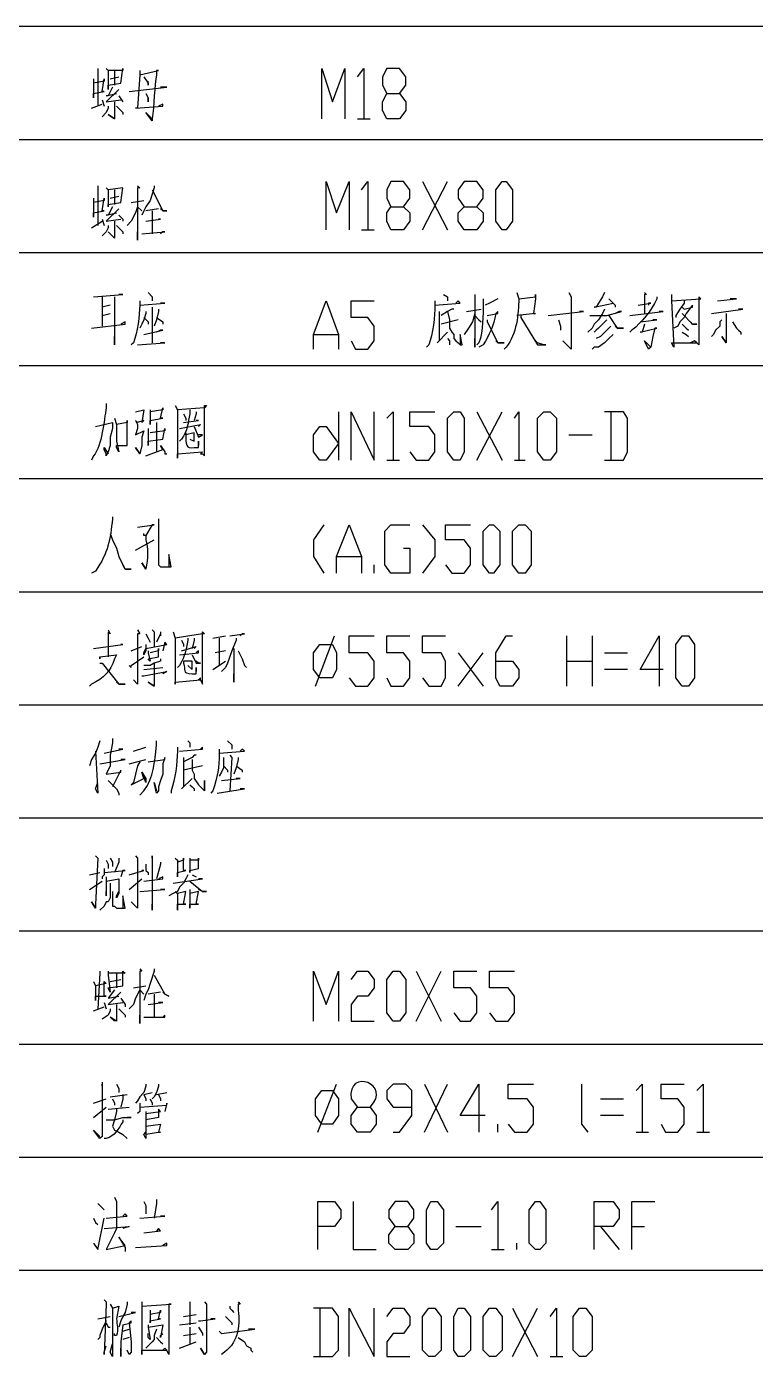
# Model space of a CAD drawing. Header units: millimetres. Extents: x -2210 to 6171, y -6737 to 5572.
# Drawn here: x 4160 to 4837, y -4216 to -2980 of the extents above; entities that cross this region are included whole.
import ezdxf

# ---------------------------------------------------------------- set-up
doc = ezdxf.new("R2010")
doc.units = ezdxf.units.MM
doc.layers.add('1', color=7, linetype='Continuous')

msp = doc.modelspace()

# ---------------------------------------------------------------- linework, layer by layer
at = {"layer": '1', "color": 0, "lineweight": 25}
for points in [[(6171.2, -2980.4), (3472.8, -2980.4)], [(4225.7, -3019.3), (4225.7, -3021.3), (4225.7, -3054.3)], [(4233.5, -3019.3), (4235.4, -3021.3), (4235.4, -3038.8), (4235.4, -3034.9), (4247.1, -3032.9), (4247.1, -3032.9), (4249, -3019.3), (4249, -3021.3), (4235.4, -3021.3)], [(4241.2, -3021.3), (4241.2, -3034.9)], [(4264.6, -3021.3), (4264.6, -3025.1), (4262.6, -3056.3), (4260.7, -3056.3), (4286, -3054.3), (4286, -3052.4), (4282.1, -3054.3)], [(4433.8, -3066), (4433.8, -3019.3), (4443.6, -3050.4), (4455.2, -3019.3), (4455.2, -3066)], [(4466.9, -3027.1), (4472.8, -3019.3), (4472.8, -3066)], [(4494.2, -3066), (4490.3, -3058.2), (4490.3, -3050.4), (4494.2, -3042.7), (4505.8, -3042.7), (4511.7, -3034.9), (4511.7, -3027.1), (4505.8, -3019.3), (4494.2, -3019.3), (4490.3, -3027.1), (4490.3, -3034.9), (4494.2, -3042.7)], [(4221.8, -3029), (4221.8, -3032.9), (4221.8, -3046.5), (4221.8, -3042.7), (4231.5, -3040.7), (4229.6, -3040.7), (4231.5, -3029), (4231.5, -3031), (4221.8, -3032.9)], [(4239.3, -3036.8), (4235.4, -3044.6), (4233.5, -3044.6), (4243.2, -3042.7)], [(4245.1, -3038.8), (4233.5, -3050.4), (4233.5, -3050.4), (4247.1, -3048.5)], [(4237.3, -3029), (4245.1, -3027.1)], [(4254.9, -3040.7), (4289.9, -3036.8), (4287.9, -3036.8), (4284, -3036.8)], [(4268.5, -3027.1), (4272.4, -3032.9), (4272.4, -3034.9), (4272.4, -3031)], [(4229.6, -3048.5), (4231.5, -3054.3)], [(4241.2, -3050.4), (4241.2, -3064.1), (4241.2, -3066), (4235.4, -3062.1), (4241.2, -3066)], [(4245.1, -3044.6), (4249, -3050.4), (4249, -3050.4)], [(4270.4, -3042.7), (4272.4, -3046.5), (4272.4, -3050.4), (4272.4, -3046.5)], [(4505.8, -3042.7), (4511.7, -3050.4), (4511.7, -3058.2), (4505.8, -3066), (4494.2, -3066)], [(4219.8, -3056.3), (4229.6, -3052.4)], [(4235.4, -3054.3), (4235.4, -3056.3), (4233.5, -3060.2), (4229.6, -3064.1)], [(4243.2, -3054.3), (4249, -3060.2), (4249, -3062.1)], [(4466.9, -3066), (4478.6, -3066)], [(6171.2, -3085.5), (3472.8, -3085.5)], [(4437.7, -3169.1), (4437.7, -3124.4), (4447.5, -3153.5), (4459.1, -3124.4), (4459.1, -3169.1)], [(4470.8, -3132.1), (4476.6, -3124.4), (4476.6, -3169.1)], [(4498, -3169.1), (4494.2, -3161.3), (4494.2, -3153.5), (4498, -3147.7), (4509.7, -3147.7), (4515.6, -3139.9), (4515.6, -3132.1), (4509.7, -3124.4), (4498, -3124.4), (4494.2, -3132.1), (4494.2, -3139.9), (4498, -3147.7)], [(4527.2, -3169.1), (4550.6, -3124.4)], [(4527.2, -3124.4), (4550.6, -3169.1)], [(4566.1, -3169.1), (4560.3, -3161.3), (4560.3, -3153.5), (4566.1, -3147.7), (4577.8, -3147.7), (4583.6, -3139.9), (4583.6, -3132.1), (4577.8, -3124.4), (4566.1, -3124.4), (4560.3, -3132.1), (4560.3, -3139.9), (4566.1, -3147.7)], [(4601.2, -3169.1), (4595.3, -3161.3), (4595.3, -3132.1), (4601.2, -3124.4), (4605, -3124.4), (4610.9, -3132.1), (4610.9, -3161.3), (4605, -3169.1), (4601.2, -3169.1)], [(4225.7, -3128.3), (4225.7, -3132.1), (4225.7, -3165.2)], [(4233.5, -3130.2), (4235.4, -3132.1), (4235.4, -3147.7), (4235.4, -3145.8), (4247.1, -3143.8), (4247.1, -3143.8), (4249, -3130.2), (4249, -3130.2), (4235.4, -3132.1)], [(4241.2, -3132.1), (4241.2, -3145.8)], [(4262.6, -3128.3), (4264.6, -3130.2), (4262.6, -3130.2), (4262.6, -3178.8), (4262.6, -3174.9), (4262.6, -3171.1)], [(4278.2, -3128.3), (4278.2, -3130.2), (4276.3, -3136), (4274.3, -3141.9), (4270.4, -3147.7), (4268.5, -3151.6), (4266.5, -3155.5)], [(4276.3, -3132.1), (4286, -3151.6), (4289.9, -3151.6), (4286, -3151.6), (4284, -3149.7)], [(4221.8, -3139.9), (4221.8, -3143.8), (4221.8, -3157.4), (4221.8, -3153.5), (4231.5, -3151.6), (4229.6, -3151.6), (4231.5, -3139.9), (4231.5, -3141.9), (4221.8, -3143.8)], [(4239.3, -3147.7), (4235.4, -3155.5), (4233.5, -3155.5), (4243.2, -3153.5)], [(4245.1, -3149.7), (4233.5, -3161.3), (4233.5, -3161.3), (4247.1, -3159.4)], [(4237.3, -3139.9), (4245.1, -3138)], [(4262.6, -3147.7), (4260.7, -3153.5), (4256.8, -3161.3), (4252.9, -3165.2)], [(4256.8, -3143.8), (4268.5, -3141.9)], [(4262.6, -3147.7), (4266.5, -3151.6)], [(4282.1, -3149.7), (4270.4, -3151.6)], [(4509.7, -3147.7), (4515.6, -3153.5), (4515.6, -3161.3), (4509.7, -3169.1), (4498, -3169.1)], [(4577.8, -3147.7), (4583.6, -3153.5), (4583.6, -3161.3), (4577.8, -3169.1), (4566.1, -3169.1)], [(4219.8, -3167.2), (4229.6, -3161.3)], [(4229.6, -3159.4), (4231.5, -3165.2)], [(4241.2, -3161.3), (4241.2, -3174.9), (4241.2, -3176.9), (4235.4, -3171.1), (4241.2, -3176.9)], [(4245.1, -3155.5), (4249, -3159.4), (4249, -3161.3)], [(4270.4, -3161.3), (4284, -3159.4), (4282.1, -3159.4), (4282.1, -3159.4)], [(4276.3, -3151.6), (4276.3, -3173)], [(4235.4, -3165.2), (4235.4, -3167.2), (4233.5, -3171.1), (4229.6, -3174.9)], [(4243.2, -3165.2), (4249, -3171.1), (4249, -3173)], [(4266.5, -3173), (4287.9, -3171.1), (4286, -3171.1), (4284, -3173)], [(4470.8, -3169.1), (4482.5, -3169.1)], [(6171.2, -3190.5), (3472.8, -3190.5)], [(4221.8, -3231.4), (4249, -3229.4), (4247.1, -3229.4), (4245.1, -3229.4)], [(4229.6, -3231.4), (4229.6, -3258.6)], [(4241.2, -3231.4), (4241.2, -3276.1), (4241.2, -3272.2), (4241.2, -3268.3)], [(4272.4, -3227.5), (4276.3, -3231.4), (4276.3, -3233.3), (4276.3, -3235.3)], [(4426.1, -3280), (4426.1, -3266.4), (4437.7, -3235.3), (4449.4, -3266.4), (4449.4, -3280)], [(4461.1, -3272.2), (4465, -3280), (4476.6, -3280), (4482.5, -3272.2), (4482.5, -3258.6), (4476.6, -3250.8), (4461.1, -3250.8), (4461.1, -3235.3), (4482.5, -3235.3)], [(4538.9, -3239.2), (4562.2, -3237.2), (4560.3, -3235.3), (4558.4, -3237.2)], [(4546.7, -3229.4), (4550.6, -3231.4), (4550.6, -3235.3)], [(4575.9, -3229.4), (4575.9, -3231.4), (4575.9, -3231.4), (4575.9, -3278.1), (4575.9, -3274.2), (4575.9, -3270.3)], [(4597.3, -3233.3), (4589.5, -3237.2), (4585.6, -3239.2)], [(4616.7, -3233.3), (4632.3, -3231.4), (4632.3, -3229.4), (4632.3, -3233.3), (4630.3, -3246.9), (4632.3, -3246.9), (4614.8, -3248.9)], [(4663.4, -3227.5), (4665.4, -3231.4), (4665.4, -3274.2), (4665.4, -3274.2), (4665.4, -3280), (4661.5, -3276.1), (4661.5, -3276.1), (4657.6, -3272.2), (4665.4, -3280)], [(4696.5, -3227.5), (4694.5, -3231.4), (4690.7, -3237.2), (4688.7, -3241.1), (4686.8, -3241.1), (4704.3, -3237.2), (4700.4, -3233.3), (4706.2, -3239.2), (4706.2, -3241.1)], [(4733.5, -3227.5), (4735.4, -3229.4), (4733.5, -3229.4), (4733.5, -3246.9)], [(4758.7, -3229.4), (4758.7, -3235.3), (4760.7, -3278.1), (4758.7, -3274.2), (4782.1, -3274.2), (4780.1, -3272.2), (4776.3, -3274.2)], [(4758.7, -3235.3), (4786, -3233.3), (4784, -3231.4), (4784, -3235.3), (4784, -3272.2), (4784, -3276.1), (4782.1, -3274.2)], [(4770.4, -3235.3), (4770.4, -3237.2), (4766.5, -3243), (4762.6, -3248.9), (4762.6, -3250.8)], [(4801.5, -3235.3), (4819.1, -3233.3), (4817.1, -3233.3), (4813.2, -3233.3)], [(4237.3, -3239.2), (4229.6, -3241.1)], [(4229.6, -3248.9), (4237.3, -3246.9)], [(4264.6, -3239.2), (4287.9, -3237.2), (4286, -3237.2), (4284, -3237.2)], [(4270.4, -3245), (4270.4, -3246.9), (4268.5, -3252.8), (4266.5, -3256.7), (4264.6, -3260.6)], [(4276.3, -3241.1), (4276.3, -3274.2)], [(4282.1, -3243), (4282.1, -3245), (4280.1, -3252.8), (4278.2, -3258.6)], [(4542.8, -3245), (4542.8, -3248.9), (4542.8, -3272.2), (4540.8, -3274.2), (4550.6, -3264.4)], [(4556.4, -3243), (4554.5, -3243), (4550.6, -3245), (4544.7, -3248.9)], [(4550.6, -3245), (4552.5, -3252.8), (4552.5, -3256.7), (4552.5, -3260.6), (4554.5, -3264.4), (4556.4, -3266.4), (4556.4, -3270.3), (4558.4, -3272.2), (4560.3, -3274.2), (4562.2, -3276.1), (4564.2, -3276.1), (4562.2, -3266.4), (4562.2, -3276.1)], [(4575.9, -3246.9), (4573.9, -3254.7), (4570, -3260.6), (4566.1, -3266.4)], [(4568.1, -3245), (4581.7, -3243)], [(4575.9, -3248.9), (4579.8, -3252.8), (4581.7, -3254.7)], [(4618.7, -3248.9), (4618.7, -3250.8), (4634.2, -3276.1), (4634.2, -3276.1), (4642, -3276.1), (4640.1, -3276.1), (4634.2, -3274.2), (4630.3, -3270.3)], [(4644, -3248.9), (4677, -3245), (4675.1, -3245), (4673.1, -3245)], [(4696.5, -3243), (4694.5, -3246.9), (4690.7, -3252.8), (4686.8, -3256.7), (4684.8, -3260.6), (4680.9, -3264.4)], [(4682.9, -3248.9), (4698.4, -3248.9), (4712.1, -3245), (4710.1, -3245), (4706.2, -3246.9)], [(4700.4, -3248.9), (4708.2, -3260.6), (4714, -3260.6), (4708.2, -3260.6), (4706.2, -3258.6)], [(4719.8, -3248.9), (4751, -3245), (4749, -3245), (4747.1, -3245)], [(4727.6, -3239.2), (4739.3, -3237.2), (4737.3, -3237.2), (4737.3, -3239.2)], [(4768.5, -3241.1), (4770.4, -3243), (4778.2, -3241.1), (4778.2, -3239.2), (4772.4, -3246.9), (4770.4, -3250.8), (4766.5, -3254.7), (4764.6, -3258.6), (4760.7, -3260.6)], [(4768.5, -3246.9), (4768.5, -3246.9), (4778.2, -3256.7), (4782.1, -3256.7), (4778.2, -3256.7), (4776.3, -3254.7)], [(4795.7, -3246.9), (4824.9, -3243), (4822.9, -3243), (4821, -3243)], [(4809.3, -3246.9), (4809.3, -3248.9), (4809.3, -3272.2), (4809.3, -3274.2), (4809.3, -3274.2), (4805.4, -3268.3), (4809.3, -3274.2), (4809.3, -3272.2)], [(4219.8, -3260.6), (4251, -3256.7), (4251, -3254.7), (4247.1, -3256.7)], [(4268.5, -3250.8), (4272.4, -3254.7), (4272.4, -3256.7)], [(4280.1, -3250.8), (4286, -3254.7), (4286, -3256.7)], [(4560.3, -3252.8), (4544.7, -3256.7)], [(4587.5, -3252.8), (4587.5, -3254.7), (4597.3, -3274.2), (4603.1, -3274.2), (4597.3, -3274.2), (4595.3, -3272.2)], [(4653.7, -3252.8), (4655.6, -3258.6), (4655.6, -3262.5)], [(4698.4, -3252.8), (4694.5, -3256.7), (4690.7, -3260.6), (4688.7, -3262.5), (4686.8, -3264.4)], [(4702.3, -3258.6), (4692.6, -3268.3), (4688.7, -3270.3)], [(4729.6, -3254.7), (4745.1, -3252.8), (4745.1, -3252.8), (4741.2, -3252.8)], [(4733.5, -3256.7), (4731.5, -3264.4), (4729.6, -3264.4), (4745.1, -3260.6), (4743.2, -3260.6), (4741.2, -3268.3), (4739.3, -3278.1), (4737.3, -3280), (4733.5, -3272.2), (4739.3, -3278.1)], [(4768.5, -3256.7), (4772.4, -3260.6), (4774.3, -3262.5)], [(4805.4, -3252.8), (4803.5, -3254.7), (4803.5, -3258.6), (4799.6, -3262.5), (4797.7, -3266.4), (4795.7, -3268.3)], [(4815.2, -3254.7), (4819.1, -3260.6), (4821, -3262.5), (4822.9, -3264.4), (4822.9, -3266.4)], [(4268.5, -3266.4), (4286, -3262.5), (4284, -3262.5), (4280.1, -3264.4)], [(4426.1, -3266.4), (4449.4, -3266.4)], [(4550.6, -3270.3), (4552.5, -3272.2), (4552.5, -3274.2), (4552.5, -3276.1)], [(4704.3, -3266.4), (4700.4, -3270.3), (4696.5, -3274.2), (4690.7, -3278.1), (4686.8, -3278.1), (4684.8, -3280)], [(4768.5, -3264.4), (4772.4, -3266.4), (4774.3, -3268.3)], [(4262.6, -3276.1), (4287.9, -3274.2), (4284, -3274.2)], [(6171.2, -3295.6), (3472.8, -3295.6)], [(4274.3, -3336.4), (4274.3, -3340.3), (4274.3, -3350), (4274.3, -3346.2), (4286, -3344.2), (4284, -3344.2), (4286, -3334.5), (4286, -3336.4), (4274.3, -3338.4)], [(4297.7, -3332.5), (4299.6, -3336.4), (4299.6, -3381.2), (4299.6, -3377.3), (4322.9, -3375.3), (4322.9, -3375.3), (4321, -3377.3), (4322.9, -3377.3), (4324.9, -3379.2), (4324.9, -3373.4), (4324.9, -3350), (4324.9, -3332.5), (4326.8, -3332.5), (4324.9, -3334.5), (4299.6, -3336.4)], [(4241.2, -3344.2), (4243.2, -3350), (4243.2, -3365.6), (4245.1, -3375.3), (4243.2, -3371.4), (4243.2, -3369.5), (4252.9, -3369.5), (4252.9, -3369.5), (4252.9, -3346.2), (4252.9, -3348.1), (4252.9, -3348.1), (4243.2, -3350)], [(4260.7, -3338.4), (4268.5, -3336.4), (4268.5, -3336.4), (4266.5, -3348.1), (4268.5, -3346.2), (4262.6, -3348.1), (4260.7, -3346.2), (4262.6, -3350), (4262.6, -3353.9), (4260.7, -3359.8), (4260.7, -3359.8), (4268.5, -3355.9), (4268.5, -3355.9), (4266.5, -3361.7), (4266.5, -3369.5), (4264.6, -3377.3), (4260.7, -3371.4), (4264.6, -3377.3)], [(4305.4, -3340.3), (4307.4, -3344.2), (4307.4, -3346.2)], [(4305.4, -3348.1), (4319.1, -3346.2), (4319.1, -3346.2), (4317.1, -3346.2)], [(4317.1, -3338.4), (4317.1, -3340.3), (4315.2, -3346.2)], [(4449.4, -3338.4), (4449.4, -3383.1)], [(4461.1, -3383.1), (4461.1, -3338.4), (4482.5, -3383.1), (4482.5, -3338.4)], [(4494.2, -3344.2), (4500, -3338.4), (4500, -3383.1)], [(4515.6, -3375.3), (4521.4, -3383.1), (4533.1, -3383.1), (4538.9, -3375.3), (4538.9, -3359.8), (4533.1, -3352), (4515.6, -3352), (4515.6, -3338.4), (4538.9, -3338.4)], [(4556.4, -3383.1), (4550.6, -3375.3), (4550.6, -3344.2), (4556.4, -3338.4), (4562.2, -3338.4), (4566.1, -3344.2), (4566.1, -3375.3), (4562.2, -3383.1), (4556.4, -3383.1)], [(4577.8, -3383.1), (4601.2, -3338.4)], [(4577.8, -3338.4), (4601.2, -3383.1)], [(4612.8, -3344.2), (4616.7, -3338.4), (4616.7, -3383.1)], [(4640.1, -3383.1), (4634.2, -3375.3), (4634.2, -3344.2), (4640.1, -3338.4), (4645.9, -3338.4), (4651.7, -3344.2), (4651.7, -3375.3), (4645.9, -3383.1), (4640.1, -3383.1)], [(4696.5, -3383.1), (4714, -3383.1), (4717.9, -3375.3), (4717.9, -3344.2), (4714, -3338.4), (4696.5, -3338.4)], [(4702.3, -3338.4), (4702.3, -3383.1)], [(4223.7, -3352), (4239.3, -3348.1), (4239.3, -3348.1), (4239.3, -3348.1), (4239.3, -3353.9), (4237.3, -3361.7), (4237.3, -3369.5), (4235.4, -3375.3), (4233.5, -3379.2), (4233.5, -3377.3), (4231.5, -3373.4), (4231.5, -3371.4), (4235.4, -3377.3), (4235.4, -3375.3)], [(4272.4, -3353.9), (4272.4, -3369.5), (4272.4, -3365.6), (4286, -3363.7), (4286, -3363.7), (4287.9, -3353.9), (4287.9, -3355.9), (4274.3, -3357.8)], [(4280.1, -3348.1), (4280.1, -3375.3)], [(4301.5, -3353.9), (4321, -3350), (4321, -3350), (4319.1, -3352)], [(4315.2, -3352), (4319.1, -3361.7), (4322.9, -3359.8), (4321, -3359.8), (4319.1, -3359.8)], [(4449.4, -3367.6), (4437.7, -3383.1), (4431.9, -3383.1), (4426.1, -3375.3), (4426.1, -3359.8), (4431.9, -3352), (4437.7, -3352), (4449.4, -3367.6)], [(4663.4, -3359.8), (4684.8, -3359.8)], [(4270.4, -3379.2), (4286, -3373.4), (4284, -3369.5), (4287.9, -3375.3), (4287.9, -3377.3), (4289.9, -3377.3)], [(4494.2, -3383.1), (4505.8, -3383.1)], [(4612.8, -3383.1), (4622.6, -3383.1)], [(6171.2, -3400.6), (3472.8, -3400.6)], [(4262.6, -3445.4), (4278.2, -3443.4), (4276.3, -3443.4), (4270.4, -3453.2), (4268.5, -3453.2), (4268.5, -3451.2)], [(4282.1, -3437.6), (4282.1, -3439.5), (4282.1, -3439.5), (4282.1, -3474.6), (4282.1, -3478.5), (4282.1, -3480.4), (4282.1, -3480.4), (4284, -3482.3), (4291.8, -3482.3), (4293.8, -3482.3), (4291.8, -3470.7), (4291.8, -3482.3)], [(4435.8, -3443.4), (4426.1, -3457.1), (4426.1, -3472.6), (4435.8, -3488.2)], [(4447.5, -3488.2), (4447.5, -3472.6), (4459.1, -3443.4), (4470.8, -3472.6), (4470.8, -3488.2)], [(4509.7, -3464.8), (4515.6, -3464.8), (4515.6, -3488.2), (4498, -3488.2), (4492.2, -3480.4), (4492.2, -3449.3), (4498, -3443.4), (4515.6, -3443.4)], [(4527.2, -3443.4), (4538.9, -3457.1), (4538.9, -3472.6), (4527.2, -3488.2)], [(4548.6, -3480.4), (4554.5, -3488.2), (4566.1, -3488.2), (4572, -3480.4), (4572, -3464.8), (4566.1, -3457.1), (4548.6, -3457.1), (4548.6, -3443.4), (4572, -3443.4)], [(4589.5, -3488.2), (4583.6, -3480.4), (4583.6, -3449.3), (4589.5, -3443.4), (4593.4, -3443.4), (4599.2, -3449.3), (4599.2, -3480.4), (4593.4, -3488.2), (4589.5, -3488.2)], [(4616.7, -3488.2), (4610.9, -3480.4), (4610.9, -3449.3), (4616.7, -3443.4), (4622.6, -3443.4), (4628.4, -3449.3), (4628.4, -3480.4), (4622.6, -3488.2), (4616.7, -3488.2)], [(4237.3, -3451.2), (4239.3, -3457.1), (4243.2, -3464.8), (4245.1, -3472.6), (4249, -3480.4), (4251, -3484.3), (4256.8, -3484.3), (4251, -3484.3), (4249, -3480.4)], [(4260.7, -3466.8), (4278.2, -3457.1)], [(4447.5, -3472.6), (4470.8, -3472.6)], [(4482.5, -3488.2), (4482.5, -3480.4)], [(6171.2, -3505.7), (3472.8, -3505.7)], [(4235.4, -3540.7), (4237.3, -3544.6), (4235.4, -3542.7), (4235.4, -3566)], [(4262.6, -3540.7), (4264.6, -3544.6), (4262.6, -3544.6), (4262.6, -3591.3), (4258.7, -3587.4)], [(4270.4, -3544.6), (4272.4, -3548.5), (4274.3, -3552.4)], [(4276.3, -3540.7), (4276.3, -3540.7), (4278.2, -3542.7), (4278.2, -3542.7), (4278.2, -3556.3)], [(4284, -3542.7), (4284, -3546.5), (4284, -3544.6), (4280.1, -3552.4)], [(4295.7, -3542.7), (4297.7, -3548.5), (4297.7, -3591.3), (4297.7, -3589.3), (4321, -3587.4), (4321, -3585.5), (4319.1, -3587.4), (4321, -3587.4), (4322.9, -3591.3), (4322.9, -3589.3), (4322.9, -3542.7), (4324.9, -3544.6), (4322.9, -3544.6), (4297.7, -3548.5)], [(4348.2, -3546.5), (4361.9, -3544.6), (4359.9, -3544.6), (4358, -3546.5)], [(4221.8, -3558.2), (4221.8, -3558.2), (4221.8, -3558.2), (4249, -3554.3), (4249, -3554.3), (4247.1, -3554.3)], [(4256.8, -3560.2), (4266.5, -3556.3)], [(4270.4, -3554.3), (4270.4, -3560.2), (4268.5, -3564.1), (4268.5, -3562.1), (4270.4, -3558.2), (4289.9, -3554.3), (4287.9, -3552.4), (4287.9, -3552.4), (4286, -3560.2)], [(4303.5, -3550.4), (4305.4, -3554.3), (4305.4, -3556.3)], [(4303.5, -3560.2), (4317.1, -3556.3), (4315.2, -3558.2)], [(4315.2, -3548.5), (4315.2, -3550.4), (4313.2, -3558.2)], [(4332.7, -3548.5), (4344.3, -3546.5)], [(4338.5, -3548.5), (4338.5, -3573.8)], [(4354.1, -3548.5), (4354.1, -3550.4), (4350.2, -3560.2), (4346.3, -3571.8), (4344.3, -3575.7), (4340.5, -3579.6)], [(4431.9, -3585.5), (4426.1, -3577.7), (4426.1, -3562.1), (4431.9, -3554.3), (4443.6, -3554.3), (4447.5, -3562.1), (4447.5, -3577.7), (4443.6, -3585.5), (4431.9, -3585.5)], [(4428, -3593.2), (4445.5, -3546.5)], [(4459.1, -3585.5), (4465, -3593.2), (4476.6, -3593.2), (4482.5, -3585.5), (4482.5, -3569.9), (4476.6, -3562.1), (4459.1, -3562.1), (4459.1, -3546.5), (4482.5, -3546.5)], [(4494.2, -3585.5), (4498, -3593.2), (4509.7, -3593.2), (4515.6, -3585.5), (4515.6, -3569.9), (4509.7, -3562.1), (4494.2, -3562.1), (4494.2, -3546.5), (4515.6, -3546.5)], [(4527.2, -3585.5), (4533.1, -3593.2), (4544.7, -3593.2), (4548.6, -3585.5), (4548.6, -3569.9), (4544.7, -3562.1), (4527.2, -3562.1), (4527.2, -3546.5), (4548.6, -3546.5)], [(4595.3, -3569.9), (4610.9, -3569.9), (4616.7, -3577.7), (4616.7, -3585.5), (4610.9, -3593.2), (4599.2, -3593.2), (4595.3, -3585.5), (4595.3, -3562.1), (4605, -3546.5), (4610.9, -3546.5)], [(4661.5, -3593.2), (4661.5, -3546.5)], [(4684.8, -3546.5), (4684.8, -3593.2)], [(4751, -3577.7), (4729.6, -3577.7), (4747.1, -3546.5), (4747.1, -3593.2)], [(4768.5, -3593.2), (4762.6, -3585.5), (4762.6, -3554.3), (4768.5, -3546.5), (4774.3, -3546.5), (4780.1, -3554.3), (4780.1, -3585.5), (4774.3, -3593.2), (4768.5, -3593.2)], [(4254.9, -3573.8), (4256.8, -3575.7), (4256.8, -3573.8), (4268.5, -3566)], [(4284, -3567.9), (4284, -3569.9), (4284, -3569.9), (4278.2, -3571.8), (4274.3, -3573.8), (4268.5, -3573.8)], [(4272.4, -3560.2), (4272.4, -3562.1), (4274.3, -3569.9), (4272.4, -3567.9), (4282.1, -3566), (4282.1, -3566), (4282.1, -3558.2), (4282.1, -3560.2), (4282.1, -3560.2), (4274.3, -3562.1)], [(4301.5, -3564.1), (4319.1, -3562.1), (4319.1, -3560.2), (4317.1, -3562.1)], [(4313.2, -3564.1), (4317.1, -3571.8), (4321, -3571.8), (4319.1, -3571.8), (4317.1, -3569.9)], [(4332.7, -3577.7), (4344.3, -3569.9)], [(4344.3, -3560.2), (4334.6, -3562.1)], [(4352.1, -3558.2), (4352.1, -3560.2), (4352.1, -3589.3), (4352.1, -3581.6)], [(4356, -3560.2), (4359.9, -3567.9), (4361.9, -3573.8), (4363.8, -3575.7)], [(4560.3, -3593.2), (4583.6, -3562.1)], [(4560.3, -3562.1), (4583.6, -3593.2)], [(4661.5, -3569.9), (4684.8, -3569.9)], [(4696.5, -3562.1), (4717.9, -3562.1)], [(4227.6, -3571.8), (4229.6, -3571.8), (4245.1, -3591.3), (4251, -3591.3), (4245.1, -3591.3), (4243.2, -3589.3)], [(4266.5, -3583.5), (4268.5, -3583.5), (4289.9, -3579.6), (4289.9, -3579.6), (4286, -3581.6)], [(4268.5, -3577.7), (4286, -3575.7)], [(4278.2, -3571.8), (4278.2, -3573.8), (4278.2, -3589.3), (4278.2, -3593.2), (4272.4, -3589.3), (4278.2, -3593.2), (4278.2, -3591.3)], [(4717.9, -3577.7), (4696.5, -3577.7)], [(6171.2, -3610.7), (3472.8, -3610.7)], [(4227.6, -3643.8), (4225.7, -3649.7), (4223.7, -3655.5), (4219.8, -3661.3), (4217.9, -3667.2)], [(4239.3, -3641.9), (4239.3, -3645.8), (4237.3, -3657.4), (4237.3, -3667.2), (4233.5, -3674.9), (4233.5, -3674.9), (4247.1, -3673), (4247.1, -3671.1), (4239.3, -3686.6)], [(4309.3, -3643.8), (4311.3, -3645.8), (4311.3, -3647.7), (4311.3, -3649.7)], [(4346.3, -3643.8), (4350.2, -3647.7), (4350.2, -3649.7), (4350.2, -3651.6)], [(4223.7, -3653.5), (4225.7, -3692.5), (4223.7, -3688.6), (4225.7, -3682.7)], [(4231.5, -3655.5), (4249, -3651.6), (4247.1, -3651.6), (4245.1, -3651.6)], [(4258.7, -3653.5), (4270.4, -3649.7)], [(4301.5, -3653.5), (4322.9, -3651.6), (4322.9, -3649.7), (4321, -3651.6)], [(4338.5, -3655.5), (4361.9, -3653.5), (4359.9, -3651.6), (4358, -3653.5)], [(4227.6, -3665.2), (4251, -3661.3), (4251, -3661.3), (4247.1, -3661.3)], [(4254.9, -3665.2), (4270.4, -3661.3)], [(4264.6, -3663.3), (4262.6, -3667.2), (4258.7, -3682.7), (4256.8, -3684.7), (4268.5, -3678.8), (4266.5, -3673), (4270.4, -3678.8), (4270.4, -3682.7), (4268.5, -3676.9)], [(4272.4, -3663.3), (4287.9, -3661.3), (4287.9, -3659.4), (4286, -3665.2), (4286, -3674.9), (4284, -3680.8), (4282.1, -3686.6), (4282.1, -3690.5), (4280.1, -3692.5), (4278.2, -3682.7), (4280.1, -3690.5)], [(4305.4, -3659.4), (4305.4, -3663.3), (4305.4, -3686.6), (4303.5, -3688.6), (4313.2, -3678.8)], [(4317.1, -3657.4), (4315.2, -3657.4), (4313.2, -3659.4), (4305.4, -3663.3)], [(4322.9, -3667.2), (4305.4, -3671.1)], [(4313.2, -3661.3), (4313.2, -3667.2), (4313.2, -3671.1), (4315.2, -3674.9), (4315.2, -3678.8), (4319.1, -3684.7), (4321, -3686.6), (4322.9, -3688.6), (4324.9, -3690.5), (4324.9, -3690.5), (4324.9, -3680.8), (4324.9, -3690.5)], [(4342.4, -3659.4), (4342.4, -3663.3), (4342.4, -3669.1), (4340.5, -3673), (4338.5, -3676.9)], [(4342.4, -3667.2), (4346.3, -3671.1), (4346.3, -3673)], [(4348.2, -3657.4), (4350.2, -3659.4), (4348.2, -3690.5)], [(4356, -3659.4), (4356, -3661.3), (4354.1, -3669.1), (4352.1, -3674.9)], [(4354.1, -3667.2), (4359.9, -3671.1), (4359.9, -3673)], [(4235.4, -3680.8), (4239.3, -3684.7), (4243.2, -3688.6), (4245.1, -3692.5), (4245.1, -3694.4)], [(4340.5, -3680.8), (4358, -3678.8), (4356, -3678.8), (4354.1, -3678.8)], [(4311.3, -3684.7), (4313.2, -3686.6), (4315.2, -3688.6), (4315.2, -3690.5)], [(4336.6, -3692.5), (4361.9, -3688.6), (4358, -3688.6)], [(6171.2, -3715.8), (3472.8, -3715.8)], [(4223.7, -3750.8), (4225.7, -3752.8), (4225.7, -3752.8), (4223.7, -3795.6), (4223.7, -3799.5), (4223.7, -3799.5), (4219.8, -3793.6), (4223.7, -3799.5)], [(4233.5, -3754.7), (4235.4, -3758.6), (4235.4, -3762.5)], [(4237.3, -3752.8), (4239.3, -3756.7), (4239.3, -3758.6), (4239.3, -3760.6)], [(4245.1, -3752.8), (4245.1, -3754.7), (4245.1, -3756.7), (4241.2, -3766.4)], [(4260.7, -3750.8), (4262.6, -3752.8), (4262.6, -3752.8), (4262.6, -3797.5), (4262.6, -3799.5), (4256.8, -3793.6), (4262.6, -3799.5)], [(4276.3, -3750.8), (4276.3, -3752.8), (4276.3, -3750.8), (4276.3, -3801.4), (4276.3, -3799.5), (4276.3, -3795.6)], [(4297.7, -3752.8), (4299.6, -3754.7), (4299.6, -3758.6), (4299.6, -3770.3), (4299.6, -3766.4), (4307.4, -3764.4), (4305.4, -3764.4), (4305.4, -3752.8), (4305.4, -3754.7), (4299.6, -3756.7)], [(4311.3, -3752.8), (4311.3, -3754.7), (4311.3, -3766.4), (4311.3, -3764.4), (4319.1, -3762.5), (4319.1, -3762.5), (4319.1, -3752.8), (4319.1, -3754.7), (4311.3, -3754.7)], [(4217.9, -3768.3), (4227.6, -3766.4)], [(4231.5, -3762.5), (4231.5, -3766.4), (4231.5, -3768.3), (4229.6, -3770.3), (4229.6, -3772.2)], [(4231.5, -3766.4), (4251, -3764.4), (4249, -3764.4), (4247.1, -3770.3)], [(4254.9, -3768.3), (4268.5, -3764.4), (4266.5, -3764.4)], [(4270.4, -3758.6), (4270.4, -3764.4), (4272.4, -3766.4), (4272.4, -3768.3)], [(4284, -3756.7), (4284, -3758.6), (4280.1, -3772.2)], [(4217.9, -3782), (4229.6, -3774.2)], [(4237.3, -3776.1), (4237.3, -3783.9), (4237.3, -3789.7), (4235.4, -3793.6), (4233.5, -3793.6), (4231.5, -3797.5), (4227.6, -3801.4)], [(4233.5, -3770.3), (4233.5, -3787.8), (4233.5, -3783.9)], [(4233.5, -3774.2), (4245.1, -3772.2), (4245.1, -3772.2), (4245.1, -3785.8), (4243.2, -3789.7), (4243.2, -3787.8), (4245.1, -3783.9)], [(4254.9, -3782), (4266.5, -3772.2)], [(4268.5, -3774.2), (4286, -3772.2), (4286, -3770.3), (4282.1, -3772.2)], [(4309.3, -3768.3), (4307.4, -3772.2), (4305.4, -3776.1), (4301.5, -3780), (4299.6, -3783.9), (4295.7, -3785.8), (4291.8, -3787.8)], [(4295.7, -3776.1), (4322.9, -3772.2), (4322.9, -3772.2), (4319.1, -3772.2)], [(4311.3, -3774.2), (4322.9, -3783.9), (4326.8, -3783.9), (4322.9, -3783.9), (4319.1, -3782)], [(4313.2, -3768.3), (4317.1, -3770.3), (4317.1, -3770.3)], [(4239.3, -3783.9), (4239.3, -3785.8), (4239.3, -3787.8), (4239.3, -3793.6), (4239.3, -3795.6), (4239.3, -3797.5), (4241.2, -3797.5), (4243.2, -3799.5), (4249, -3799.5), (4251, -3799.5), (4249, -3787.8), (4249, -3799.5)], [(4264.6, -3783.9), (4287.9, -3782), (4286, -3782), (4284, -3782)], [(4297.7, -3783.9), (4299.6, -3785.8), (4299.6, -3793.6), (4299.6, -3801.4), (4299.6, -3795.6), (4307.4, -3795.6), (4305.4, -3795.6), (4307.4, -3783.9), (4307.4, -3783.9), (4299.6, -3785.8)], [(4311.3, -3782), (4311.3, -3785.8), (4311.3, -3799.5), (4311.3, -3795.6), (4319.1, -3795.6), (4317.1, -3795.6), (4319.1, -3783.9), (4319.1, -3783.9), (4311.3, -3785.8)], [(6171.2, -3820.9), (3472.8, -3820.9)], [(4227.6, -3857.8), (4227.6, -3859.8), (4225.7, -3892.8)], [(4235.4, -3857.8), (4235.4, -3861.7), (4237.3, -3877.3), (4235.4, -3873.4), (4249, -3871.4), (4249, -3871.4), (4249, -3857.8), (4251, -3859.8), (4235.4, -3859.8)], [(4237.3, -3867.6), (4247.1, -3865.6)], [(4243.2, -3859.8), (4243.2, -3873.4)], [(4264.6, -3855.9), (4266.5, -3857.8), (4264.6, -3857.8), (4264.6, -3906.5), (4264.6, -3898.7)], [(4278.2, -3855.9), (4278.2, -3857.8), (4274.3, -3869.5), (4272.4, -3875.3), (4270.4, -3879.2), (4268.5, -3885.1)], [(4278.2, -3861.7), (4287.9, -3879.2), (4291.8, -3881.2), (4287.9, -3879.2), (4286, -3877.3)], [(4426.1, -3904.5), (4426.1, -3857.8), (4437.7, -3889), (4449.4, -3857.8), (4449.4, -3904.5)], [(4461.1, -3865.6), (4466.9, -3857.8), (4476.6, -3857.8), (4482.5, -3865.6), (4482.5, -3873.4), (4476.6, -3881.2), (4466.9, -3881.2), (4461.1, -3889), (4461.1, -3904.5), (4482.5, -3904.5)], [(4500, -3904.5), (4494.2, -3896.7), (4494.2, -3865.6), (4500, -3857.8), (4505.8, -3857.8), (4511.7, -3865.6), (4511.7, -3896.7), (4505.8, -3904.5), (4500, -3904.5)], [(4521.4, -3904.5), (4544.7, -3857.8)], [(4521.4, -3857.8), (4544.7, -3904.5)], [(4556.4, -3896.7), (4562.2, -3904.5), (4572, -3904.5), (4577.8, -3896.7), (4577.8, -3881.2), (4572, -3873.4), (4556.4, -3873.4), (4556.4, -3857.8), (4577.8, -3857.8)], [(4589.5, -3896.7), (4595.3, -3904.5), (4607, -3904.5), (4612.8, -3896.7), (4612.8, -3881.2), (4607, -3873.4), (4589.5, -3873.4), (4589.5, -3857.8), (4612.8, -3857.8)], [(4221.8, -3867.6), (4223.7, -3871.4), (4223.7, -3885.1), (4223.7, -3881.2), (4233.5, -3881.2), (4231.5, -3881.2), (4231.5, -3867.6), (4233.5, -3869.5), (4223.7, -3871.4)], [(4241.2, -3875.3), (4235.4, -3883.1), (4235.4, -3883.1), (4245.1, -3881.2)], [(4247.1, -3877.3), (4235.4, -3889), (4235.4, -3889), (4249, -3887)], [(4268.5, -3879.2), (4264.6, -3875.3), (4260.7, -3883.1), (4258.7, -3889), (4254.9, -3892.8)], [(4258.7, -3873.4), (4270.4, -3871.4)], [(4284, -3877.3), (4272.4, -3879.2)], [(4221.8, -3894.8), (4231.5, -3890.9)], [(4231.5, -3887), (4233.5, -3892.8)], [(4243.2, -3889), (4243.2, -3904.5), (4237.3, -3900.6), (4241.2, -3904.5)], [(4247.1, -3883.1), (4251, -3889), (4251, -3890.9)], [(4272.4, -3889), (4286, -3887), (4284, -3887), (4282.1, -3887)], [(4278.2, -3879.2), (4278.2, -3900.6)], [(4237.3, -3892.8), (4237.3, -3894.8), (4235.4, -3898.7), (4229.6, -3902.6)], [(4245.1, -3892.8), (4251, -3898.7), (4251, -3900.6)], [(4268.5, -3900.6), (4287.9, -3900.6), (4287.9, -3898.7), (4286, -3900.6)], [(6171.2, -3925.9), (3472.8, -3925.9)], [(4229.6, -3960.9), (4229.6, -3964.8), (4229.6, -3962.9), (4229.6, -3996), (4229.6, -4011.5), (4227.6, -4013.5), (4221.8, -4005.7), (4227.6, -4011.5)], [(4243.2, -3962.9), (4245.1, -3966.8), (4245.1, -3970.7)], [(4270.4, -3962.9), (4270.4, -3964.8), (4268.5, -3970.7), (4264.6, -3974.6), (4264.6, -3974.6), (4262.6, -3978.5), (4260.7, -3980.4)], [(4282.1, -3962.9), (4282.1, -3964.8), (4280.1, -3970.7), (4278.2, -3974.6), (4276.3, -3976.5)], [(4430, -4007.6), (4447.5, -3962.9)], [(4500, -4007.6), (4505.8, -4007.6), (4517.5, -3992.1), (4517.5, -3968.7), (4511.7, -3962.9), (4500, -3962.9), (4494.2, -3968.7), (4494.2, -3976.5), (4500, -3984.3), (4517.5, -3984.3)], [(4529.2, -4007.6), (4550.6, -3962.9)], [(4529.2, -3962.9), (4550.6, -4007.6)], [(4585.6, -3992.1), (4562.2, -3992.1), (4579.8, -3962.9), (4579.8, -4007.6)], [(4607, -3999.9), (4612.8, -4007.6), (4624.5, -4007.6), (4630.3, -3999.9), (4630.3, -3984.3), (4624.5, -3976.5), (4607, -3976.5), (4607, -3962.9), (4630.3, -3962.9)], [(4675.1, -3962.9), (4675.1, -3999.9), (4680.9, -4007.6)], [(4725.7, -3968.7), (4731.5, -3962.9), (4731.5, -4007.6)], [(4749, -3999.9), (4752.9, -4007.6), (4764.6, -4007.6), (4770.4, -3999.9), (4770.4, -3984.3), (4764.6, -3976.5), (4749, -3976.5), (4749, -3962.9), (4770.4, -3962.9)], [(4782.1, -3968.7), (4787.9, -3962.9), (4787.9, -4007.6)], [(4221.8, -3980.4), (4233.5, -3976.5)], [(4237.3, -3974.6), (4252.9, -3972.6)], [(4239.3, -3976.5), (4241.2, -3980.4), (4241.2, -3982.3)], [(4249, -3972.6), (4249, -3976.5), (4247.1, -3984.3)], [(4268.5, -3972.6), (4276.3, -3970.7)], [(4268.5, -3972.6), (4270.4, -3976.5), (4270.4, -3978.5)], [(4274.3, -3976.5), (4276.3, -3980.4), (4276.3, -3982.3)], [(4280.1, -3972.6), (4289.9, -3970.7)], [(4282.1, -3972.6), (4284, -3976.5), (4284, -3978.5)], [(4433.8, -3999.9), (4428, -3992.1), (4428, -3976.5), (4433.8, -3968.7), (4443.6, -3968.7), (4449.4, -3976.5), (4449.4, -3992.1), (4443.6, -3999.9), (4433.8, -3999.9)], [(4692.6, -3976.5), (4714, -3976.5)], [(4221.8, -3994), (4233.5, -3984.3)], [(4235.4, -3986.2), (4254.9, -3984.3)], [(4243.2, -3986.2), (4243.2, -3988.2), (4241.2, -3996), (4239.3, -4001.8), (4241.2, -4005.7), (4245.1, -4007.6), (4249, -4009.6), (4252.9, -4013.5)], [(4264.6, -3980.4), (4264.6, -3986.2), (4264.6, -3988.2), (4262.6, -3990.1), (4262.6, -3990.1)], [(4264.6, -3984.3), (4289.9, -3982.3), (4289.9, -3980.4), (4287.9, -3988.2)], [(4270.4, -3988.2), (4270.4, -4013.5), (4268.5, -4009.6), (4270.4, -4007.6)], [(4270.4, -3990.1), (4284, -3988.2), (4282.1, -3986.2), (4282.1, -3994), (4282.1, -3994), (4270.4, -3996)], [(4478.6, -3984.3), (4484.4, -3992.1), (4484.4, -3999.9), (4478.6, -4007.6), (4466.9, -4007.6)], [(4233.5, -3996), (4241.2, -3996), (4249, -3994), (4256.8, -3994), (4256.8, -3994), (4252.9, -3994)], [(4270.4, -4001.8), (4284, -3999.9), (4284, -3999.9), (4282.1, -4007.6), (4284, -4007.6), (4270.4, -4009.6)], [(4597.3, -4007.6), (4597.3, -3999.9)], [(4714, -3992.1), (4692.6, -3992.1)], [(4725.7, -4007.6), (4737.3, -4007.6)], [(4782.1, -4007.6), (4793.8, -4007.6)], [(6171.2, -4031), (3472.8, -4031)], [(4225.7, -4073.8), (4229.6, -4077.7), (4231.5, -4079.6)], [(4241.2, -4067.9), (4243.2, -4071.8), (4243.2, -4097.1), (4241.2, -4101), (4233.5, -4116.6), (4233.5, -4116.6), (4251, -4112.7), (4245.1, -4104.9), (4251, -4114.6), (4251, -4118.5)], [(4268.5, -4071.8), (4270.4, -4075.7), (4270.4, -4079.6), (4270.4, -4083.5)], [(4280.1, -4069.9), (4280.1, -4073.8), (4278.2, -4087.4)], [(4430, -4116.6), (4430, -4071.8), (4445.5, -4071.8), (4451.4, -4079.6), (4451.4, -4087.4), (4445.5, -4095.2), (4430, -4095.2)], [(4463, -4071.8), (4463, -4116.6), (4484.4, -4116.6)], [(4501.9, -4116.6), (4496.1, -4110.7), (4496.1, -4103), (4501.9, -4095.2), (4513.6, -4095.2), (4519.4, -4087.4), (4519.4, -4079.6), (4513.6, -4071.8), (4501.9, -4071.8), (4496.1, -4079.6), (4496.1, -4087.4), (4501.9, -4095.2)], [(4535, -4116.6), (4531.1, -4110.7), (4531.1, -4079.6), (4535, -4071.8), (4540.8, -4071.8), (4546.7, -4079.6), (4546.7, -4110.7), (4540.8, -4116.6), (4535, -4116.6)], [(4591.4, -4079.6), (4597.3, -4071.8), (4597.3, -4116.6)], [(4632.3, -4116.6), (4626.4, -4110.7), (4626.4, -4079.6), (4632.3, -4071.8), (4636.2, -4071.8), (4642, -4079.6), (4642, -4110.7), (4636.2, -4116.6), (4632.3, -4116.6)], [(4686.8, -4116.6), (4686.8, -4071.8), (4704.3, -4071.8), (4710.1, -4079.6), (4710.1, -4087.4), (4704.3, -4095.2), (4686.8, -4095.2)], [(4721.8, -4116.6), (4721.8, -4071.8), (4743.2, -4071.8)], [(4221.8, -4087.4), (4223.7, -4091.3), (4225.7, -4093.2)], [(4221.8, -4110.7), (4225.7, -4116.6), (4231.5, -4087.4)], [(4233.5, -4087.4), (4252.9, -4085.5), (4251, -4083.5), (4249, -4085.5)], [(4264.6, -4087.4), (4287.9, -4085.5), (4286, -4085.5), (4284, -4085.5)], [(4231.5, -4097.1), (4254.9, -4095.2), (4254.9, -4095.2), (4249, -4097.1)], [(4268.5, -4101), (4284, -4099.1), (4282.1, -4097.1), (4280.1, -4099.1)], [(4513.6, -4095.2), (4519.4, -4103), (4519.4, -4110.7), (4513.6, -4116.6), (4501.9, -4116.6)], [(4558.4, -4095.2), (4581.7, -4095.2)], [(4692.6, -4095.2), (4710.1, -4116.6)], [(4721.8, -4095.2), (4733.5, -4095.2)], [(4260.7, -4114.6), (4289.9, -4112.7), (4289.9, -4110.7), (4286, -4112.7)], [(4614.8, -4116.6), (4614.8, -4110.7)], [(4591.4, -4116.6), (4603.1, -4116.6)], [(6171.2, -4136), (3472.8, -4136)], [(4231.5, -4163.3), (4233.5, -4165.2), (4233.5, -4167.2), (4231.5, -4213.9), (4231.5, -4211.9), (4233.5, -4206.1)], [(4237.3, -4167.2), (4239.3, -4171.1), (4239.3, -4215.8), (4237.3, -4211.9), (4239.3, -4204.1)], [(4252.9, -4165.2), (4252.9, -4167.2), (4252.9, -4167.2), (4251, -4174.9), (4249, -4178.8), (4247.1, -4182.7), (4245.1, -4188.6)], [(4245.1, -4178.8), (4260.7, -4174.9), (4258.7, -4174.9), (4256.8, -4174.9)], [(4266.5, -4165.2), (4266.5, -4171.1), (4266.5, -4213.9), (4266.5, -4210), (4289.9, -4210), (4287.9, -4208), (4286, -4210)], [(4266.5, -4169.1), (4293.8, -4167.2), (4291.8, -4167.2), (4291.8, -4202.2), (4291.8, -4213.9), (4289.9, -4210)], [(4274.3, -4173), (4274.3, -4184.7), (4274.3, -4182.7), (4284, -4180.8), (4282.1, -4180.8), (4284, -4173), (4284, -4174.9), (4274.3, -4176.9)], [(4311.3, -4165.2), (4311.3, -4167.2), (4311.3, -4167.2), (4311.3, -4186.6)], [(4324.9, -4165.2), (4326.8, -4167.2), (4326.8, -4167.2), (4326.8, -4208), (4326.8, -4210), (4326.8, -4211.9), (4324.9, -4213.9), (4321, -4208), (4324.9, -4213.9)], [(4348.2, -4169.1), (4348.2, -4171.1), (4350.2, -4173), (4352.1, -4174.9)], [(4426.1, -4215.8), (4443.6, -4215.8), (4449.4, -4210), (4449.4, -4178.8), (4443.6, -4171.1), (4426.1, -4171.1)], [(4431.9, -4171.1), (4431.9, -4215.8)], [(4459.1, -4215.8), (4459.1, -4171.1), (4482.5, -4215.8), (4482.5, -4171.1)], [(4494.2, -4178.8), (4500, -4171.1), (4509.7, -4171.1), (4515.6, -4178.8), (4515.6, -4186.6), (4509.7, -4194.4), (4500, -4194.4), (4494.2, -4202.2), (4494.2, -4215.8), (4515.6, -4215.8)], [(4533.1, -4215.8), (4527.2, -4210), (4527.2, -4178.8), (4533.1, -4171.1), (4538.9, -4171.1), (4544.7, -4178.8), (4544.7, -4210), (4538.9, -4215.8), (4533.1, -4215.8)], [(4560.3, -4215.8), (4556.4, -4210), (4556.4, -4178.8), (4560.3, -4171.1), (4566.1, -4171.1), (4572, -4178.8), (4572, -4210), (4566.1, -4215.8), (4560.3, -4215.8)], [(4589.5, -4215.8), (4583.6, -4210), (4583.6, -4178.8), (4589.5, -4171.1), (4595.3, -4171.1), (4601.2, -4178.8), (4601.2, -4210), (4595.3, -4215.8), (4589.5, -4215.8)], [(4610.9, -4215.8), (4634.2, -4171.1)], [(4610.9, -4171.1), (4634.2, -4215.8)], [(4645.9, -4178.8), (4651.7, -4171.1), (4651.7, -4215.8)], [(4673.1, -4215.8), (4667.3, -4210), (4667.3, -4178.8), (4673.1, -4171.1), (4679, -4171.1), (4684.8, -4178.8), (4684.8, -4210), (4679, -4215.8), (4673.1, -4215.8)], [(4225.7, -4180.8), (4237.3, -4178.8)], [(4233.5, -4182.7), (4231.5, -4186.6), (4229.6, -4190.5), (4227.6, -4196.4), (4227.6, -4198.3), (4225.7, -4200.2)], [(4233.5, -4184.7), (4235.4, -4188.6), (4237.3, -4188.6)], [(4249, -4186.6), (4247.1, -4202.2), (4247.1, -4215.8), (4247.1, -4211.9), (4247.1, -4208)], [(4249, -4186.6), (4256.8, -4184.7), (4256.8, -4182.7), (4254.9, -4184.7), (4256.8, -4202.2), (4256.8, -4211.9), (4254.9, -4213.9), (4252.9, -4210)], [(4272.4, -4186.6), (4272.4, -4188.6), (4274.3, -4200.2), (4272.4, -4198.3), (4272.4, -4194.4)], [(4272.4, -4188.6), (4286, -4186.6), (4286, -4186.6), (4284, -4198.3), (4284, -4196.4), (4286, -4194.4)], [(4301.5, -4186.6), (4317.1, -4184.7)], [(4305.4, -4178.8), (4317.1, -4176.9)], [(4319.1, -4182.7), (4321, -4182.7), (4334.6, -4180.8), (4332.7, -4180.8), (4330.7, -4180.8)], [(4344.3, -4178.8), (4348.2, -4182.7), (4350.2, -4184.7), (4350.2, -4186.6)], [(4249, -4192.5), (4254.9, -4190.5)], [(4254.9, -4198.3), (4249, -4200.2)], [(4280.1, -4190.5), (4278.2, -4196.4), (4278.2, -4200.2), (4276.3, -4202.2), (4270.4, -4208)], [(4280.1, -4198.3), (4284, -4202.2), (4284, -4202.2), (4286, -4204.1)], [(4305.4, -4196.4), (4317.1, -4194.4)], [(4311.3, -4188.6), (4311.3, -4190.5), (4311.3, -4204.1)], [(4319.1, -4188.6), (4322.9, -4194.4), (4322.9, -4196.4)], [(4338.5, -4192.5), (4340.5, -4194.4), (4371.6, -4190.5), (4369.6, -4190.5), (4365.7, -4190.5)], [(4356, -4198.3), (4361.9, -4202.2), (4363.8, -4206.1), (4367.7, -4208), (4367.7, -4210), (4369.6, -4211.9), (4367.7, -4210)], [(4301.5, -4208), (4317.1, -4202.2)], [(4645.9, -4215.8), (4657.6, -4215.8)]]:
    msp.add_lwpolyline(points, dxfattribs=at)
for points, knots in [([(4264.6, -3025.1), (4264.6, -3025.1), (4282.1, -3021.3), (4282.1, -3021.3), (4282.1, -3021.3), (4280.1, -3021.3), (4280.1, -3021.3), (4280.1, -3021.3), (4280.1, -3025.1), (4280.1, -3025.1), (4278.2, -3034.9), (4278.2, -3054.3), (4276.3, -3066), (4276.3, -3066), (4276.3, -3067.9), (4276.3, -3067.9), (4276.3, -3067.9), (4270.4, -3060.2), (4270.4, -3060.2), (4270.4, -3060.2), (4276.3, -3066), (4276.3, -3066)], [0, 0, 0, 0, 1, 1, 1, 2, 2, 2, 3, 3, 3, 4, 4, 4, 5, 5, 5, 6, 6, 6, 7, 7, 7, 7]), ([(4264.6, -3235.3), (4264.6, -3235.3), (4264.6, -3239.2), (4264.6, -3239.2), (4264.6, -3248.9), (4262.6, -3264.4), (4258.7, -3274.2), (4258.7, -3274.2), (4256.8, -3276.1), (4256.8, -3276.1)], [0, 0, 0, 0, 1, 1, 1, 2, 2, 2, 3, 3, 3, 3]), ([(4538.9, -3235.3), (4538.9, -3235.3), (4538.9, -3239.2), (4538.9, -3239.2), (4538.9, -3248.9), (4537, -3266.4), (4533.1, -3276.1), (4533.1, -3276.1), (4531.1, -3278.1), (4531.1, -3278.1)], [0, 0, 0, 0, 1, 1, 1, 2, 2, 2, 3, 3, 3, 3]), ([(4583.6, -3233.3), (4583.6, -3233.3), (4583.6, -3237.2), (4583.6, -3237.2), (4583.6, -3248.9), (4583.6, -3262.5), (4579.8, -3274.2), (4579.8, -3274.2), (4577.8, -3276.1), (4577.8, -3276.1)], [0, 0, 0, 0, 1, 1, 1, 2, 2, 2, 3, 3, 3, 3]), ([(4614.8, -3227.5), (4614.8, -3227.5), (4616.7, -3233.3), (4616.7, -3233.3), (4616.7, -3246.9), (4614.8, -3266.4), (4605, -3278.1), (4605, -3278.1), (4603.1, -3280), (4603.1, -3280)], [0, 0, 0, 0, 1, 1, 1, 2, 2, 2, 3, 3, 3, 3]), ([(4745.1, -3231.4), (4745.1, -3231.4), (4745.1, -3233.3), (4745.1, -3233.3), (4739.3, -3245), (4731.5, -3254.7), (4721.8, -3262.5), (4721.8, -3262.5), (4719.8, -3264.4), (4719.8, -3264.4)], [0, 0, 0, 0, 1, 1, 1, 2, 2, 2, 3, 3, 3, 3]), ([(4587.5, -3248.9), (4587.5, -3248.9), (4597.3, -3246.9), (4597.3, -3246.9), (4597.3, -3246.9), (4597.3, -3245), (4597.3, -3245), (4597.3, -3245), (4595.3, -3246.9), (4595.3, -3246.9), (4593.4, -3258.6), (4589.5, -3266.4), (4583.6, -3276.1), (4583.6, -3276.1), (4579.8, -3278.1), (4579.8, -3278.1)], [0, 0, 0, 0, 1, 1, 1, 2, 2, 2, 3, 3, 3, 4, 4, 4, 5, 5, 5, 5]), ([(4233.5, -3330.6), (4233.5, -3330.6), (4233.5, -3334.5), (4233.5, -3334.5), (4231.5, -3346.2), (4229.6, -3369.5), (4221.8, -3379.2), (4221.8, -3379.2), (4219.8, -3383.1), (4219.8, -3383.1)], [0, 0, 0, 0, 1, 1, 1, 2, 2, 2, 3, 3, 3, 3]), ([(4311.3, -3336.4), (4311.3, -3336.4), (4311.3, -3340.3), (4311.3, -3340.3), (4309.3, -3348.1), (4309.3, -3355.9), (4303.5, -3363.7), (4303.5, -3363.7), (4301.5, -3365.6), (4301.5, -3365.6)], [0, 0, 0, 0, 1, 1, 1, 2, 2, 2, 3, 3, 3, 3]), ([(4311.3, -3363.7), (4311.3, -3363.7), (4315.2, -3365.6), (4315.2, -3365.6), (4315.2, -3365.6), (4315.2, -3363.7), (4315.2, -3363.7), (4315.2, -3363.7), (4315.2, -3357.8), (4315.2, -3357.8), (4315.2, -3357.8), (4307.4, -3359.8), (4307.4, -3359.8), (4307.4, -3359.8), (4307.4, -3357.8), (4307.4, -3357.8), (4307.4, -3357.8), (4307.4, -3359.8), (4307.4, -3359.8), (4307.4, -3367.6), (4307.4, -3373.4), (4315.2, -3371.4), (4315.2, -3371.4), (4319.1, -3371.4), (4319.1, -3371.4), (4319.1, -3371.4), (4319.1, -3365.6), (4319.1, -3365.6), (4319.1, -3365.6), (4319.1, -3369.5), (4319.1, -3369.5)], [0, 0, 0, 0, 1, 1, 1, 2, 2, 2, 3, 3, 3, 4, 4, 4, 5, 5, 5, 6, 6, 6, 7, 7, 7, 8, 8, 8, 9, 9, 9, 10, 10, 10, 10]), ([(4239.3, -3435.7), (4239.3, -3435.7), (4239.3, -3437.6), (4239.3, -3437.6), (4237.3, -3457.1), (4235.4, -3468.7), (4223.7, -3486.2), (4223.7, -3486.2), (4219.8, -3488.2), (4219.8, -3488.2)], [0, 0, 0, 0, 1, 1, 1, 2, 2, 2, 3, 3, 3, 3]), ([(4270.4, -3453.2), (4270.4, -3453.2), (4270.4, -3457.1), (4270.4, -3457.1), (4272.4, -3464.8), (4272.4, -3474.6), (4270.4, -3484.3), (4270.4, -3484.3), (4270.4, -3484.3), (4270.4, -3484.3), (4270.4, -3484.3), (4266.5, -3478.5), (4266.5, -3478.5), (4266.5, -3478.5), (4270.4, -3484.3), (4270.4, -3484.3)], [0, 0, 0, 0, 1, 1, 1, 2, 2, 2, 3, 3, 3, 4, 4, 4, 5, 5, 5, 5]), ([(4309.3, -3548.5), (4309.3, -3548.5), (4309.3, -3550.4), (4309.3, -3550.4), (4307.4, -3560.2), (4307.4, -3564.1), (4301.5, -3573.8), (4301.5, -3573.8), (4299.6, -3575.7), (4299.6, -3575.7)], [0, 0, 0, 0, 1, 1, 1, 2, 2, 2, 3, 3, 3, 3]), ([(4227.6, -3566), (4227.6, -3566), (4227.6, -3567.9), (4227.6, -3567.9), (4227.6, -3567.9), (4227.6, -3566), (4227.6, -3566), (4227.6, -3566), (4243.2, -3564.1), (4243.2, -3564.1), (4243.2, -3564.1), (4243.2, -3564.1), (4243.2, -3564.1), (4243.2, -3564.1), (4241.2, -3567.9), (4241.2, -3567.9), (4237.3, -3579.6), (4231.5, -3585.5), (4219.8, -3591.3), (4219.8, -3591.3), (4217.9, -3593.2), (4217.9, -3593.2)], [0, 0, 0, 0, 1, 1, 1, 2, 2, 2, 3, 3, 3, 4, 4, 4, 5, 5, 5, 6, 6, 6, 7, 7, 7, 7]), ([(4309.3, -3573.8), (4309.3, -3573.8), (4313.2, -3577.7), (4313.2, -3577.7), (4313.2, -3577.7), (4313.2, -3573.8), (4313.2, -3573.8), (4313.2, -3573.8), (4313.2, -3569.9), (4313.2, -3569.9), (4313.2, -3569.9), (4305.4, -3569.9), (4305.4, -3569.9), (4305.4, -3569.9), (4305.4, -3569.9), (4305.4, -3569.9), (4305.4, -3569.9), (4305.4, -3571.8), (4305.4, -3571.8), (4307.4, -3577.7), (4303.5, -3581.6), (4313.2, -3581.6), (4313.2, -3581.6), (4317.1, -3581.6), (4317.1, -3581.6), (4317.1, -3581.6), (4317.1, -3575.7), (4317.1, -3575.7), (4317.1, -3575.7), (4317.1, -3579.6), (4317.1, -3579.6)], [0, 0, 0, 0, 1, 1, 1, 2, 2, 2, 3, 3, 3, 4, 4, 4, 5, 5, 5, 6, 6, 6, 7, 7, 7, 8, 8, 8, 9, 9, 9, 10, 10, 10, 10]), ([(4264.6, -3694.4), (4264.6, -3694.4), (4268.5, -3690.5), (4268.5, -3690.5), (4278.2, -3676.9), (4278.2, -3665.2), (4280.1, -3647.7), (4280.1, -3647.7), (4280.1, -3643.8), (4280.1, -3643.8)], [0, 0, 0, 0, 1, 1, 1, 2, 2, 2, 3, 3, 3, 3]), ([(4299.6, -3649.7), (4299.6, -3649.7), (4299.6, -3653.5), (4299.6, -3653.5), (4299.6, -3665.2), (4297.7, -3678.8), (4293.8, -3690.5), (4293.8, -3690.5), (4293.8, -3692.5), (4293.8, -3692.5)], [0, 0, 0, 0, 1, 1, 1, 2, 2, 2, 3, 3, 3, 3]), ([(4338.5, -3651.6), (4338.5, -3651.6), (4338.5, -3655.5), (4338.5, -3655.5), (4338.5, -3669.1), (4336.6, -3676.9), (4332.7, -3690.5), (4332.7, -3690.5), (4330.7, -3692.5), (4330.7, -3692.5)], [0, 0, 0, 0, 1, 1, 1, 2, 2, 2, 3, 3, 3, 3]), ([(4466.9, -4007.6), (4466.9, -4007.6), (4461.1, -3999.9), (4461.1, -3999.9), (4461.1, -3999.9), (4461.1, -3992.1), (4461.1, -3992.1), (4461.1, -3992.1), (4466.9, -3984.3), (4466.9, -3984.3), (4466.9, -3984.3), (4478.6, -3984.3), (4478.6, -3984.3), (4500, -3962.9), (4457.2, -3947.3), (4461.1, -3976.5), (4461.1, -3976.5), (4466.9, -3984.3), (4466.9, -3984.3)], [0, 0, 0, 0, 1, 1, 1, 2, 2, 2, 3, 3, 3, 4, 4, 4, 5, 5, 5, 6, 6, 6, 6]), ([(4249, -3996), (4249, -3996), (4249, -3997.9), (4249, -3997.9), (4245.1, -4003.7), (4241.2, -4011.5), (4233.5, -4013.5), (4233.5, -4013.5), (4231.5, -4013.5), (4231.5, -4013.5)], [0, 0, 0, 0, 1, 1, 1, 2, 2, 2, 3, 3, 3, 3]), ([(4239.3, -4171.1), (4239.3, -4171.1), (4245.1, -4169.1), (4245.1, -4169.1), (4245.1, -4169.1), (4243.2, -4180.8), (4243.2, -4180.8), (4243.2, -4186.6), (4245.1, -4190.5), (4243.2, -4196.4), (4243.2, -4196.4), (4241.2, -4196.4), (4241.2, -4196.4), (4241.2, -4196.4), (4241.2, -4194.4), (4241.2, -4194.4)], [0, 0, 0, 0, 1, 1, 1, 2, 2, 2, 3, 3, 3, 4, 4, 4, 5, 5, 5, 5]), ([(4356, -4165.2), (4356, -4165.2), (4358, -4167.2), (4358, -4167.2), (4358, -4167.2), (4356, -4167.2), (4356, -4167.2), (4356, -4167.2), (4356, -4173), (4356, -4173), (4358, -4188.6), (4356, -4204.1), (4340.5, -4213.9), (4340.5, -4213.9), (4340.5, -4213.9), (4340.5, -4213.9)], [0, 0, 0, 0, 1, 1, 1, 2, 2, 2, 3, 3, 3, 4, 4, 4, 5, 5, 5, 5])]:
    msp.add_open_spline(points, degree=3, knots=knots, dxfattribs=at)

doc.saveas('drawing.dxf')
